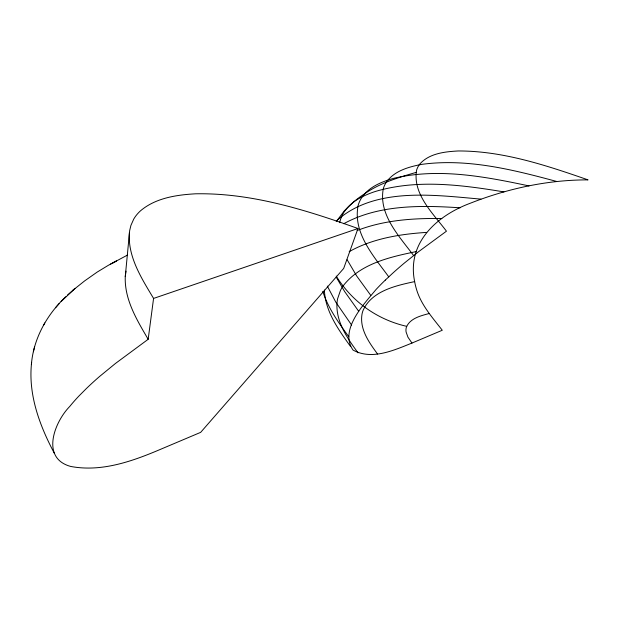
<?xml version="1.0" encoding="UTF-8"?>
<svg xmlns="http://www.w3.org/2000/svg" width="619" height="619" viewBox="0 0 619 619"><rect width="100%" height="100%" fill="white"/><g stroke="black" fill="none" stroke-linecap="round" stroke-linejoin="round"><path stroke-width="0.93" d="M385.281 280.121A108.457 40.9 -37.6 0 0 376.058 289.483C364.026 304.061 338.972 329.966 353.047 350.068C371.826 360.451 393.831 350.3 411.968 343.065L442.276 330.252C432.248 317.307 420.572 304.44 416.185 288.206A60.561 53.234 -82.7 0 1 414.653 281.606C406.559 242.516 437.184 215.544 470.27 203.241C507.688 188.54 547.753 179.812 588.05 179.874C546.229 165.374 503.015 150.881 458.261 150.966C444.968 151.686 429.516 153.319 420.022 163.795A41.96 27.809 22.8 0 0 416.618 170.055C412.386 194.157 433.269 213.656 446.454 231.189L418.622 251.654L404.462 262.974A149.821 54.495 -37.7 0 0 392.4 273.49L385.281 280.121M125.27 276.569C124.334 299.55 137.023 320.185 148.173 339.289L115.513 363.423L99.473 376.561A175.494 72.539 -31.2 0 0 86.358 388.562L78.907 396.044A128.326 54.689 -30.4 0 0 69.754 406.443C54.464 421.988 40.359 458.199 70.682 466.44C101.57 472.305 132.451 461.271 160.538 449.317L200.664 432.356L343.684 268.437L357.991 228.512C305.832 209.949 251.453 192.71 195.472 193.809C176.33 194.9 155.454 197.995 140.381 210.924A52.019 38.765 9 0 0 133.75 219.056L130.926 225.37L129.665 230.578L125.27 276.569L126.013 271.153M31.639 362.339C27.901 394.311 39.647 425.671 54.426 453.441M129.41 232.404C127.506 256.707 141.658 278.48 153.574 298.428L148.173 339.289M31.376 364.614C33.441 338.547 46.998 314.46 65.831 296.725M339.661 222.678L340.102 220.898A62.341 44.421 21.9 0 1 343.677 212.665C350.64 201.546 363.09 195.496 375.16 191.534C417.005 178.984 461.673 184.895 503.959 191.905M33.372 351.747L34.602 346.833M429.331 313.477C421.028 315.721 410.412 318.143 406.521 326.817A16.419 12.45 26.4 0 0 406.087 331.962L407.921 337.131L411.968 343.065M43.554 325.215L44.816 322.94M336.264 221.579L344.357 210.793L353.519 201.987A131.205 98.452 6.9 0 1 364.846 193.631C380.205 182.953 398.272 177.56 416.038 172.415M55.501 307.759L59.354 303.364M336.31 220.998C374.642 186.536 433.965 195.07 480.978 199.125M61.142 301.476L75.077 288.423L67.664 294.93M72.485 290.59L84.633 280.91L97.175 272.089L108.34 265.311L127.537 255.043M343.738 223.714C378.983 204.463 421.206 205.26 460.141 207.798M349.201 251.631C372.731 238.462 400.075 234.114 426.653 232.388M112.387 263.129L116.465 261.001L110.329 264.205M357.155 230.5C384.004 220.078 413.268 218.105 441.804 218.538M153.574 298.428L357.991 228.512M414.653 281.606C395.796 285.645 371.609 290.953 362.997 310.606A40.784 31.066 24.9 0 0 362.007 314.212C359.484 329.176 369.148 342.64 377.544 353.998M416.278 251.577C390.233 256.931 360.351 263.57 343.181 285.831A63.331 48.003 24.4 0 0 340.465 290.427L337.587 298.822A57.969 43.964 24 0 0 336.922 304.2C336.357 322.638 347.654 338.624 358.022 352.838M529.013 185.924C484.878 176.562 438.306 167.656 393.591 178.349C381.567 181.777 368.839 186.938 361.643 197.74A57.784 40.382 22.1 0 0 358.2 205.214C352.466 232.643 373.806 256.374 388.747 276.84M556.504 181.413C512.772 169.614 467.105 158.147 421.554 164.391C408.702 166.898 394.241 170.852 386.326 182.195A51.207 34.943 22.4 0 0 383.285 188.741C378.387 214.669 399.417 236.435 413.608 255.539M406.706 326.337C377.482 319.744 351.963 301.685 336.225 276.089M370.766 295.364L356.753 276.082L347.12 259.732M358.726 311.342L344.574 291.441L336.279 277.235M351.615 325.068L335.784 302.126L327.312 286.086M348.768 336.744C338.578 322.638 328.116 308.169 322.785 291.394M350.369 346.245C338.384 329.556 325.207 311.365 324.387 290.017"/></g></svg>
